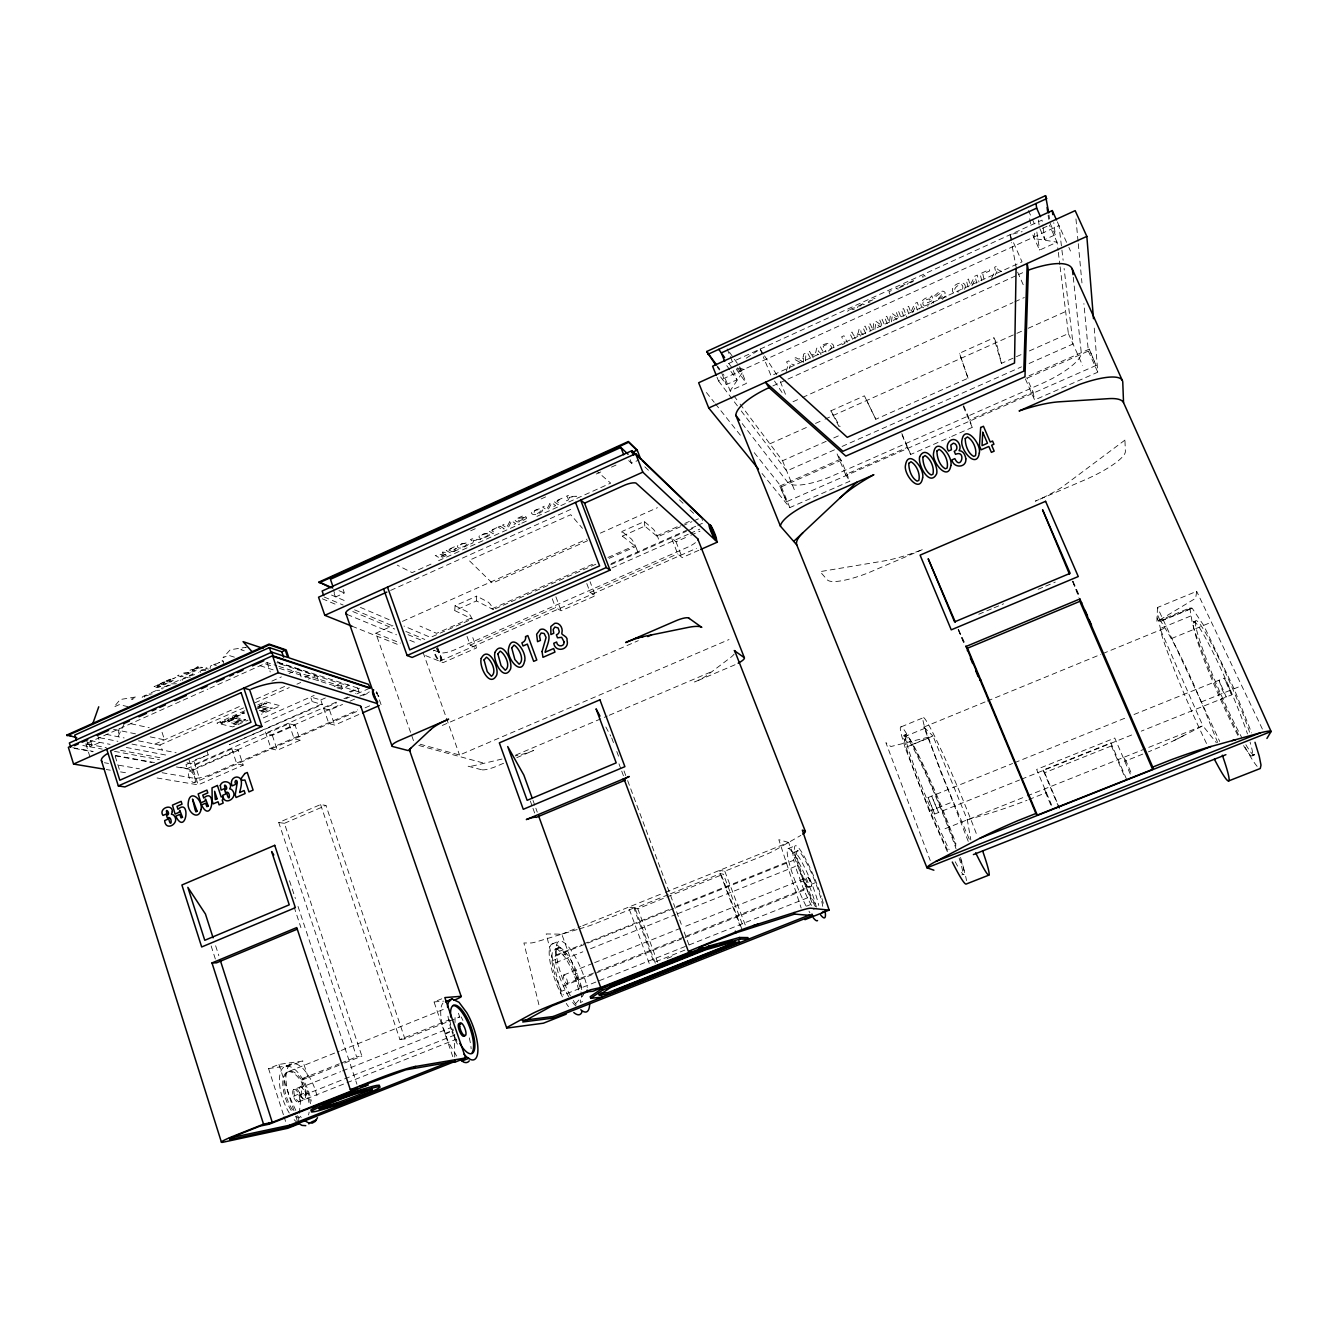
<?xml version="1.0" encoding="UTF-8"?>
<svg xmlns="http://www.w3.org/2000/svg" width="1338" height="1338" viewBox="0 0 1338 1338"><rect width="100%" height="100%" fill="white"/><g stroke="black" fill="none" stroke-linecap="round" stroke-linejoin="round"><path stroke-width="0.75" stroke-dasharray="5 3.75" d="M454.753 1057.003L454.435 1033.956M455.037 1022.583L455.071 1017.465L459.72 1016.964L457.981 1011.913M803.352 362.063L803.436 357.982L799.455 359.788L803.302 362.096M580.374 999.988L580.291 1002.496L583.719 1001.142M1157.47 607.519L1156.902 621.668L1195.637 598.287L1196.69 591.312L1157.47 607.519L1219.721 741.503M476.462 600.929L476.679 596.129L488.32 602.184A11.039 2.659 65.8 0 1 493.371 609.593L476.462 600.929L454.753 610.58L455.071 605.746L476.679 596.129M568.767 996.743A48.034 13.179 68.8 0 1 566.86 993.599C560.655 980.085 553.23 965.049 555.972 949.829L558.682 947.271L561.508 948.291L568.499 956.018A48.804 13.564 69 0 1 575.691 969.381L582.13 988.581M805.443 360.842L805.994 353.031L803.536 354.152L803.452 356.711L798.234 359.086L795.826 357.647L793.467 358.735L801.311 363.033M298.458 1122.314L299.143 1115.106L301.234 1117.498M299.327 1113.233L302.656 1078.461L339.283 1063.81M965.367 287.269C965.584 277.652 947.906 285.914 953.375 292.721M833.858 347.763C834.159 340.12 823.472 343.849 820.227 346.559L823.522 352.63M874.952 329.299L875.688 323.395L880.371 326.84M1089.266 349.151L1096.073 365.458L1089.266 349.151L1026.229 377.032M891.409 321.839L892.279 315.852L896.845 319.364M119.166 728.457L118.012 736.736L124.852 722.436M210.066 668.599L210.484 666.056L211.939 665.404M223.212 663.514L223.597 661.407L221.941 660.905L224.968 660.788M1252.201 755.268L1254.526 754.348L1252.05 756.02L1252.602 753.06A73.255 6.422 66.5 0 0 1250.077 742.105M786.577 501.75L779.837 486.029L786.577 501.75L1096.073 365.458M945.949 297.437L946.016 296.083L943.691 297.571M142.196 697.483L142.263 697.198A4.114 1.154 -16.5 0 1 143.501 696.195L147.782 694.305L150.157 694.907M1034.809 233.213L1033.388 238.432L1057.053 242.161L1058.074 250.323M789.286 368.652L790.24 365.441M820.963 354.637C820.077 350.222 817.719 353.918 818.271 348.432C814.524 345.739 818.572 355.741 811.313 354.537L809.557 351.409L807.249 352.463L810.677 358.467M933.288 303.074L933.523 301.552L930.462 304.345M786.192 371.462L788.299 364.806L786.51 361.896L788.801 360.842L790.591 363.769L794.371 364.906M225.804 721.5C227.912 721.266 222.56 720.463 225.47 721.165M962.624 289.092C964.966 277.685 946.936 291.717 958.777 291.901M912.65 312.64L915.794 305.599L917.416 310.132M995.138 275.16L996.944 271.48M971.906 285.73L975.569 278.421L976.773 283.171M991.491 278.254L995.388 270.661L994.619 267.199L997.011 266.111L997.763 269.574L1002.413 271.831M938.423 299.528C940.313 297.387 949.244 293.106 943.006 291.149A5.135 1.706 -25.3 0 0 940.129 291.801A5.352 1.773 -25.3 0 0 938.022 292.771L934.861 295.464L934.476 297.789C942.721 290.179 945.431 292.136 936.048 300.866M964.481 289.259L965.033 288.272M262.75 704.708L264.924 702.885L263.452 704.992L260.759 704.691L261.88 704.474M907.064 284.492L908.335 283.054M742.155 372.901L730.13 390.813L732.622 394.125M857.993 306.452L857.541 307.69M860.451 336.139L859.682 334.182L854.079 336.356L855.233 338.782M943.424 298.341L942.32 299.344M859.765 306.268L861.756 304.813M575.524 1003.751L583.585 994.719L561.793 934.175L546.205 933.941L561.726 996.108M934.744 814.022L928.07 797.582L934.744 814.022L1019.523 780.004M847.523 311.236L849.296 309.864M830.363 349.82C834.628 345.221 825.881 342.812 823.121 346.592L826.048 352.028M234.702 716.315L236.893 716.683L233.715 716.683L234.919 716.198M686.578 935.948L811.698 886.007L810.778 881.742L808.252 877.176L683.3 927.167M858.461 306.001L863.662 303.358A4.783 1.656 -24.7 0 1 864.532 303.174M808.252 877.176L811.698 886.007M870.653 300.983L872.894 299.745M746.269 358.166L760.168 349.084L763.446 354.169M200.6 670.923L199.847 671.793L200.75 672.261M910.208 282.736L913.202 281.549M162.099 689.154L161.597 688.083L163.805 687.916M909.071 282.535L913.77 280.528L916.313 280.813M300.214 1094.785L303.024 1098.95L305.382 1099.184L305.465 1092.661L301.836 1087.142L340.605 1071.671M1174.011 740.55L1202.829 725.765L1216.426 742.791M828.289 351.008L829.476 350.405M558.699 947.271L552.51 951.218C549.734 966.421 557.16 981.49 563.365 994.987M157.917 686.243C159.49 683.668 149.338 689.037 156.814 685.056A3.011 0.853 -16.6 0 1 158.553 684.721L159.005 684.705A3.914 1.121 -16.6 0 1 159.975 684.889L155.041 687.247L158.285 687.515L162.233 685.742L157.048 686.812L158.386 686.427M850.115 309.396L853.176 308.158A4.767 1.656 -24.5 0 1 854.781 307.907M891.325 290.63L888.95 291.717L890.272 295.096M905.073 284.342L895.975 288.506L898.25 289.175M898.852 288.021L905.324 285.044M870.168 301.92C864.783 304.178 872.042 298.274 874.182 298.558A4.783 1.656 -24.8 0 1 875.052 298.374M1042.453 228.363L1047.687 225.971M717.034 377.249L718.523 380.945L1059.01 225.57L1061.67 248.032M720.63 376.948L726.383 384.625L736.987 379.791L733.107 370.208M1038.388 220.001L1039.542 227.912L1044.777 239.569L1055.297 234.786L1053.775 222.677M739.646 366.696L746.42 383.404L730.13 390.813L723.406 374.105M1032.836 235.036L1039.576 250.106L1057.053 242.161L1049.427 225.185M842.154 344.635L844.914 343.381L841.635 336.808L843.96 335.754L847.222 342.344M772.862 385.929L786.108 379.925M787.998 379.072L1016.98 275.293M1018.87 274.441L1022.65 272.718M470.692 530.785L476.395 528.209M541.087 498.957L546.79 496.365M596.246 474.003L601.949 471.411M611.466 467.113L617.169 464.537M343.147 589.456L344.384 593.002L335.805 596.882L333.346 589.79M628.709 460.59L631.569 463.266L638.895 459.954M431.003 564.118L412.087 572.631L397.235 565.138M438.563 560.706L519.897 524.044M521.787 523.191L527.473 520.633M536.923 516.384L610.697 483.135L597.016 471.344M793.016 401.735L800.609 398.323M802.499 397.47L1012.95 302.639M1014.84 301.786L1024.323 297.521M155.743 690.709L148.351 694.037L152.097 693.937M156.496 690.375L159.69 690.241M164.139 686.929L170.746 684.354M178.339 680.54L170.896 683.885L176.449 683.768M206.888 667.679L205.567 668.281L208.427 669.117M215.585 664.25L219.583 662.444L213.562 664.668L216.405 665.521M194.595 674.636L189.394 676.041L193.057 673.9L187.37 676.476L190.28 677.279M390.612 590.409L573.149 508.306M87.739 742.925L181.232 701.045M183.139 700.192L207.942 689.087M209.849 688.234L267.082 662.594L276.866 665.722M838.993 426.538L830.881 410.833L864.415 395.814L875.788 419.262L968.043 378.219L959.463 353.249L993.9 337.828L996.325 342.528L1001.443 363.351L1021.898 354.252M82.805 745.483L88.559 746.554L91.854 745.065L90.181 739.763M88.86 743.276L89.964 746.805L99.832 742.389L97.373 734.579M769.868 443.815L807.901 426.805M815.511 423.41L823.121 419.998M825.011 419.145L1015.057 334.149M1016.93 333.313L1026.313 329.131M1028.186 328.295L1065.65 311.537M413.475 740.633L375.811 633.242L392.937 625.599M402.437 621.367L587.031 539.08M600.344 533.143L657.426 507.687M271.882 681.126L281.415 676.877M289.025 673.482L298.558 669.251L315.969 675.723L308.342 679.119M587.75 540.652L492.334 583.167L469.036 560.388L570.757 514.695L582.465 528.343M637.774 551.875L635.734 546.573L622.321 536.103L621.902 531.504L644.314 521.536L653.195 529.028A9.316 1.388 66.3 0 1 657.694 536.839L659.751 542.158M740.065 404.059L782.546 460.74L826.182 441.323M833.758 437.944L841.351 434.582M1029.34 350.941L1068.376 333.58L1060.097 266.647M622.321 536.103L644.832 526.102L657.694 536.839L680.524 526.737M154.84 744.129L242.68 705.076M256.026 699.155L286.549 685.591M305.131 677.329L311.771 674.385M159.724 745.099L243.566 707.886M254.989 702.801L289.292 687.565M296.919 684.186L300.716 682.497M244.821 710.762L216.907 723.139L232.762 726.902L248.015 720.145M257.849 704.975L265.292 701.664L280.411 705.812L261.345 714.241M834.444 449.836L786.711 470.993L740.834 410.415M842.07 446.44L1021.496 366.846M1029.123 363.468L1073.026 344L1064.095 268.436M228.346 719.995C224.399 721.115 232.444 719.058 227.46 720.312M265.493 704.056L266.898 703.42L264.456 703.336M258.635 707.986L263.235 706.882L259.94 708.337M255.658 709.541L263.118 706.23L271.48 708.471M235.354 722.169L240.372 719.944M260.793 710.896L265.844 708.655M236.14 722.369L241.158 720.145M261.562 711.097L266.613 708.872M470.675 618.256L436.606 633.342L419.948 626.05M491.916 608.84L594.641 563.365M607.954 557.461L634.597 545.67M656.59 535.919L682.915 524.262M684.788 523.442L692.315 520.097M234.702 723.641L233.581 724.126L235.254 724.527L247.145 719.275L244.101 719.476M269.891 708.053L272.634 707.969L261.412 712.937M455.071 605.746L467.062 611.617A11.022 2.793 65.8 0 1 472.18 618.976L430.518 637.406L404.009 626.067M495.261 608.757L595.878 564.218M609.158 558.331L635.734 546.573A9.299 1.505 66.2 0 0 631.151 538.796L621.902 531.504M682.413 525.901L691.93 521.686M693.837 520.85L699.54 518.324M779.837 486.029L842.856 458.148M754.247 452.662L781.392 486.798L841.234 460.339L849.847 481.212L789.805 507.604L761.038 472.264M1027.3 378.069L1088.346 351.074L1083.897 303.575M611.182 563.633L695.927 526.169M697.817 525.332L703.537 522.807L701.43 517.488M263.285 717.887L314.179 695.392M610.713 564.753L686.394 531.303M688.267 530.484L695.71 527.189M611.934 567.948L688.267 534.247M690.174 533.394L699.724 529.179M264.824 722.503L312.189 701.597L322.358 704.541L320.802 699.975L310.617 696.981L312.189 701.597M279.475 668.398L342.26 688.317L349.151 685.273L340.672 683.685L276.815 662.879M698.837 550.269L682.179 557.595L677.697 553.865L671.492 537.893L676.008 541.773L688.936 536.07M690.793 535.25L700.025 531.169M320.802 699.975L326.539 697.449M321.187 704.206L229.266 744.714L322.358 704.541M349.268 691.83L357.781 688.067L359.153 692.014L355.339 693.686M206.721 750.3L208.21 754.849L185.965 764.65L187.22 768.53L177.001 766.674M350.623 692.097L359.487 688.2M841.234 460.339L836.886 453.398L845.599 474.555L907.264 447.377L910.66 454.485L949.846 437.242M951.719 436.422L972.241 427.407L969.732 419.864L1033.02 392.001L1026.764 377.751M336.239 702.099L194.947 764.282L186.066 762.627M343.883 698.737L347.696 697.048M186.618 768.798L231.842 748.895L238.298 750.267L243.215 765.135L198.175 784.854L155.275 777.696M358.835 714.525L334.684 725.096L328.847 723.524L323.696 708.471L336.591 702.801M345.789 698.754L349.469 697.131M356.828 693.887L369.706 688.217M467.029 636.386L470.207 645.15L555.538 607.603L561.107 610.78L595.377 595.728L590.091 581.729M586.78 583.569L590.125 592.399L677.697 553.865M189.243 771.089L340.906 704.407M359.855 696.078L369.338 691.897M439.918 661.123L696.479 548.329M176.415 766.942L193.358 770.019L238.298 750.267M295.129 725.28L289.041 723.724L266.078 733.826L272.316 735.315L295.129 725.28L300.164 740.198L277.301 750.217L271.096 748.828L264.773 729.929M323.696 708.471L329.566 710.144L342.545 704.44M349.954 701.179L355.523 698.737M362.933 695.476L370.342 692.214M1025.376 378.905L1034.625 399.978L1097.796 372.198L1093.982 324.866M425.668 655.637L443.129 662.611L476.529 647.943L471.578 634.262M194.395 782.63A6.322 2.626 65.2 0 0 192.639 773.147A6.322 2.626 65.2 0 0 188.39 774.802A6.322 2.626 65.2 0 0 194.395 782.63L357.48 711.18M365.073 707.852L370.76 705.36M442.276 725.447L638.276 640.668M278.756 822.519L284.392 823.305L361.879 1056.1L356.627 1056.869L278.756 822.519L320.585 804.556L325.97 805.459L404.929 1038.89L459.72 1016.964M284.392 823.305L325.97 805.459M420.065 744.212L459.536 755.033L729.009 639.564M515.699 755.1L607.335 716.064M609.242 715.261L712.318 671.358M503.59 763.262L496.064 766.473A12.343 2.492 -19.7 0 1 482.667 769.902L481.412 769.701M516.769 757.659L533.695 750.451A16.156 3.295 -20 0 1 522.138 754.298L515.297 755.92M978.747 614.259L992.127 608.623M994.05 607.82L1003.617 603.806M1038.071 589.339L1043.807 586.93M1045.714 586.128L1055.281 582.097M901.327 726.768L923.621 717.586M1206.525 743.493A87.522 6.272 66.6 0 1 1161.836 635.433L1158.758 620.748L1189.85 607.954L1192.175 608.221L1203.682 625.364L1234.088 688.769L1251.632 732.906M1191.673 608.171L1160.297 621.083L1157.203 614.092M1189.867 609.258L1158.859 622.019L1157.052 617.922M1190.619 616.032L1159.979 628.626L1202.829 725.765L1144.927 748.895M968.244 841.385L923.872 727.086L985.437 701.798M987.36 701.012L1100.89 654.366M1102.813 653.58L1166.318 627.489M947.588 850.215A75.798 5.419 67.4 0 1 904.354 740.031L903.953 735.482L905.408 734.88A75.814 5.352 67.4 0 1 924.826 768.213A75.814 5.352 67.4 0 1 956.001 844.094M925.026 728.24L902.197 737.606L907.749 742.322M904.287 739.396L905.759 738.793M201.152 670.656L205.734 670.455M1237.884 735.398A73.255 6.422 66.5 0 1 1193.329 626.117L1193.312 622.003L1195.587 621.066A73.272 6.506 66.5 0 1 1218.282 657.242A73.272 6.506 66.5 0 1 1249.859 732.99M1193.312 623.056L1195.587 622.12M910.944 745.032L932.971 736L967.324 819.826L970.836 839.996M947.371 851.721L929.375 811.229L905.14 747.608L928.171 738.175M1171.486 638.544L1210.974 622.387M561.793 934.175L580.859 926.465M582.766 925.695L663.38 893.082M665.321 892.295L788.567 842.438L812.45 903.836L806.63 906.144M655.319 963.209L634.814 907.616L596.531 923.086A16.474 1.806 -20.4 0 1 584.84 927.234L579.07 928.973M741.804 928.907L719.56 870.352L724.795 871.239L761.807 856.287A23.03 2.592 -20.9 0 0 775.321 850.015L799.756 836.049A34.52 3.964 -21 0 0 800.877 835.38M684.855 950.114L653.981 962.39L634.112 908.502L668.565 894.587M670.472 893.801L720.245 873.697L723.34 874.199L743.058 926.063M634.112 908.502L637.808 908.753L723.34 874.199M552.126 943.959L559 941.183M788.015 848.677L795.24 845.767M928.07 797.582L1012.615 763.48M1014.539 762.71L1126.312 717.62M1134.022 714.509L1224.186 678.149L1228.301 685.307L1231.646 694.857L1141.247 731.15M794.371 852.222L797.983 850.767M556.675 949.16L560.104 947.772M283.422 1114.721L268.553 1068.577L278.973 1064.396L302.856 1061.034L308.242 1077.558L302.656 1078.461M452.796 1056.686L434.03 1001.928L444.835 997.579M559.769 951.151L563.181 949.779M556.441 954.864L581.612 944.728M583.535 943.942L668.732 909.656M676.476 906.545L788.751 861.338M555.086 956.269L585.877 943.875M587.8 943.089L674.402 908.234M676.326 907.465L793.735 860.217A33.316 4.867 68 0 1 801.813 862.023A33.316 4.867 68 0 1 818.739 905.441M289.259 1113.015A31.41 13.413 70.3 0 1 279.491 1082.927A31.41 13.413 70.3 0 1 286.449 1066.035L292.855 1063.442C300.465 1063.626 305.181 1070.818 309.045 1076.471A31.443 13.313 70.3 0 1 317.624 1098.531M286.566 1066.052L292.989 1063.459L292.671 1062.456M563.265 955.014L566.676 953.643M551.975 960.851L555.454 959.463M929.375 811.229L952.873 801.78M1201.206 701.982L1241.53 685.775M555.822 962.674L582.85 951.803M590.576 948.709L675.556 914.573M677.496 913.787L795.307 866.455L793.735 860.217M291.216 1110.423A25.355 10.821 70.3 0 1 287.77 1071.872L339.267 1051.216M341.19 1050.447L445.052 1008.735M1059.077 808.001L1043.105 770.069L1110.908 742.858L1127.282 780.94M1021.446 779.218L1133.52 734.244M1043.105 770.069L1044.66 772.712L1111.41 745.935L1110.908 742.858M341.207 1063.041L356.627 1056.869M320.585 804.556L399.945 1039.526L449.367 1019.757M563.883 974.95L592.767 963.377M594.691 962.607L681.36 927.936M301.886 1080.101L342.729 1063.76M344.635 1063.008L361.879 1056.1M800.626 882.026L804.305 880.555M573.851 974.616L577.247 973.261M945.013 828.74L1025.243 796.695M1027.166 795.926L1142.986 749.665M293.658 1089.55L294.393 1089.349A6.707 2.86 70.3 0 1 298.642 1094.116L299.21 1095.755A6.707 2.86 70.3 0 1 298.742 1101.91L298.023 1102.127A6.707 2.86 70.3 0 1 293.741 1097.361L293.173 1095.705A6.707 2.86 70.3 0 1 293.658 1089.55L300.598 1086.841M342.545 1070.885L451.123 1027.534M578.735 989.936L575.407 978.479L578.785 977.075M815.494 882.645L811.915 884.067M566.994 983.647A4.633 1.288 68.9 0 0 565.807 977.041A4.633 1.288 68.9 0 0 563.482 977.208A4.633 1.288 68.9 0 0 566.994 983.647L595.928 972.107M597.852 971.338L684.638 936.717M1028.889 799.539L1046.366 792.581L1044.142 789.152L1051.15 805.844M1142.786 754.097L1124.79 761.289L1124.355 757.124L1131.563 773.882M563.231 986.173L803.954 890.155L807.483 897.848A33.316 4.867 68 0 0 814.022 909.606M444.852 1033.454L451.692 1030.946L449.367 1023.252A32.329 10.855 69.4 0 1 447.879 1015.642M445.136 1034.307L451.692 1030.946M293.357 1096.24L299.829 1093.664M299.026 1095.22L305.449 1092.661M561.559 991.274L565.054 989.886M454.937 1034.96L300.95 1096.29L302.723 1098.699L305.181 1099.351C307.523 1095.337 305.031 1088.614 300.816 1086.774L300.113 1086.974A6.723 2.843 70.3 0 0 299.645 1093.129L300.481 1095.253A6.707 2.86 70.3 0 1 300.03 1101.391L299.311 1101.609A6.707 2.86 70.3 0 1 295.046 1096.842L294.46 1095.186A6.707 2.86 70.3 0 1 294.945 1089.032L295.665 1088.831A6.707 2.86 70.3 0 1 299.913 1093.598M566.86 993.599L687.18 945.715M689.12 944.946L807.483 897.848M298.257 1102.06L345.053 1083.496M346.96 1082.726L456.425 1039.191M667.144 958.443L672.88 956.152M961.855 874.885L963.327 874.316M927.334 306.168L928.355 305.8M243.984 712.167L241.76 713.539L244.185 713.455M851.921 309.329L854.196 309.513M577.163 929.559L537.073 941.618A12.979 1.438 -20.2 0 1 530.918 942.972L523.911 942.972L539.482 1007.146M967.324 819.826L987.661 813.872A71.265 6.456 -21.7 0 0 1026.948 800.325M1011.11 240.606L1010.006 234.752L1022.115 231.625M257.749 706.447L258.936 706.865L257.448 707.417M502.018 759.047L474.304 765.587A12.711 2.626 -19.6 0 1 467.999 766.189L481.998 769.852M862.943 304.362L864.365 304.378M268.553 1068.577L288.272 1065.75A15.454 1.422 -19.5 0 0 302.856 1061.034M244.285 712.251L242.646 712.92L244.185 713.305M399.945 1039.526L404.929 1038.89M434.03 1001.928L443.564 1001.142M185.698 678.115L182.035 679.353L182.286 680.356M1231.646 694.857L1224.186 678.149M206.019 669.335L203.945 669.418A4.114 1.187 -17 0 0 201.402 670.104L199.747 670.856A4.114 1.187 -17 0 0 198.442 671.91L198.425 672.445M634.814 907.616L628.526 907.181L649.95 965.417M170.545 685.006L166.146 686.494L167.534 686.862M286.449 1066.035C294.076 1066.169 298.809 1073.36 302.706 1079.013A31.41 13.413 70.3 0 1 311.252 1101.074M148.334 695.308L144.387 696.228L144.303 697.449M106.254 769.517L110.335 770.186M120.537 771.892L126.675 772.912M104.414 762.727L108.529 763.446M118.831 765.236L139.42 768.798M162.082 772.712L195.047 778.415A14.952 3.579 -17.5 0 0 209.531 774.986L354.319 711.532A11.841 2.977 -18.5 0 0 357.597 709.876M72.77 747.708L93.208 751.421M115.687 755.518L154.522 762.576M74.476 748.427L92.824 751.755M115.252 755.836L151.947 762.509M89.964 746.805L102.223 749.079M114.483 751.354L159.406 759.716M87.89 744.162L106.287 747.624M120.604 750.317L161.53 758.01M86.268 744.028L91.854 745.065M90.231 740.55L110.034 744.346M126.341 747.474L169.157 755.686M99.798 737.773L117.911 741.319M132.01 744.095L176.148 752.759M243.215 765.135L236.776 763.864L231.842 748.895M106.07 734.328L124.15 737.957M138.466 740.834L160.694 745.299L162.216 750.016M208.21 754.849L193.675 760.385L199.797 779.251M113.462 729.277L135.924 733.926M150.207 736.87L164.49 739.83L161.43 730.347M1158.758 620.748L1160.715 621.183C1184.966 658.748 1200.822 701.196 1217.63 742.473M130.94 723.758L149.237 727.721M127.996 706.681L119.216 704.641L113.931 707.016L120.186 699.54L136.593 696.814L131.291 699.189L136.509 700.443M300.164 740.198L294.109 738.743L287.72 719.811M236.374 724.042L227.677 721.951L237.144 717.753L245.757 719.877M238.733 722.988L233.749 721.784L238.783 719.56L243.733 720.781M264.054 711.749L259.204 710.478L264.272 708.237L269.105 709.525M418.827 745.467L484.239 763.245M188.19 677.781L185.882 677.145L181.567 679.052A4.114 1.171 -16.8 0 0 180.279 680.089L180.279 680.607M788.567 842.438L778.816 839.679L801.144 907.967M260.04 665.722L273.956 670.087M234.401 657.159L228.447 655.286L223.028 657.727L230.253 649.75L246.259 647.258L240.823 649.716L244.737 650.987M265.844 664.083L271.681 665.923M341.725 689.237L333.781 686.729L340.672 683.685L342.26 688.317M278.822 666.357L359.153 692.014M923.638 307.807C916.313 304.947 924.876 295.849 930.261 297.621L931.8 295.782L933.238 300.197L927.552 302.789L927.184 301.686C937.269 296.133 917.383 300.08 924.341 305.95M357.781 688.067L278.588 662.427L276.581 656.49M277.852 662.544L298.558 669.251L301.15 676.894M739.646 368L745.182 369.907M555.27 948.642L558.097 949.662L565.088 957.389A48.787 13.664 69 0 1 572.313 970.736L575.407 978.479M351.961 626.184L400.447 645.568M375.811 633.242L400.363 643.126M347.178 614.476L396.516 634.797M409.796 640.266L417.389 643.394M434.465 650.435L440.871 652.927A12.176 3.228 -19.3 0 0 454.251 649.967L687.381 547.342A15.086 4.148 -21.5 0 0 695.426 542.643M322.358 598.788L337.594 605.161M352.814 611.55L394.71 629.077M408.04 634.664L421.37 640.233M324.214 597.049L343.197 605.044M354.587 609.844L394.442 626.652M405.832 631.452L424.815 639.464M331.523 595.042L347.178 601.749M360.44 607.419L390.746 620.38M338.982 590.643L344.384 593.002M470.207 645.15L476.529 647.943M454.753 610.58L472.18 618.976M737.439 367.866L744.095 371.412M590.125 592.399L595.377 595.728M736.803 368.368L742.707 373.352M576.076 1006.025L574.387 1004.604A48.034 13.179 68.8 0 1 572.53 1002.246M277.351 661.557L280.227 664.2M644.832 466.828L650.853 472.582M679.453 499.843L683.969 504.158M689.99 509.895L694.506 514.193M923.872 727.086L932.971 736L890.891 746.537L885.907 742.69L930.245 860.535M456.71 1056.067L448.213 1041.967L442.61 1025.962A32.296 10.972 69.5 0 1 442.962 1003.082M706.414 392.502L714.174 402.253M715.462 403.892L741.319 436.405M742.189 423.577L787.781 482.483A43.853 12.377 -23 0 0 829.527 477.181L1041.85 383.538A45.525 12.544 -25 0 0 1081.271 352.663L1073.21 276.682M718.523 380.945L739.596 408.776M733.86 395.78L738.827 402.404M717.118 366.88L719.443 370.007M717.436 366.043L719.827 369.271M729.712 369.723L726.066 364.689L1042.034 220.084L1042.854 225.938M730.916 371.412L736.987 379.791M729.026 363.685L732.338 368.301M736.352 369.255L746.42 383.404M729.427 352.128L737.372 363.451M573.283 1000.473L576.594 1005.323M774.501 381.029L783.566 394.827M764.533 355.858L778.783 377.885M845.599 474.555L849.847 481.212M830.881 410.833L840.08 426.605M813.203 357.865L811.882 355.523L816.632 353.466L818.672 354.687M808.988 911.195L809.925 912.867M605.846 727.019L610.73 736.101M295.798 1110.423L289.058 1095.588A31.443 13.313 70.3 0 1 292.855 1063.442M875.788 419.262L864.415 395.814M1262.37 729.043L1196.69 591.312M852.724 339.367L849.714 333.129L852.038 332.075L853.577 335.32C860.669 336.591 857.257 326.305 860.769 329.098C861.187 333.313 860.1 332.025 863.244 334.5M969.264 839.194L941.333 773.581L924.324 725.999A85.398 5.051 67.4 0 1 937.269 741.704A85.398 5.051 67.4 0 1 976.773 834.828M958.409 629.546L967.223 648.328M865.686 333.48L862.809 327.174L865.134 326.121L867.994 332.426M1057.321 221.824L1068.042 245.59M1068.861 247.413L1070.5 251.042M1050.046 223.112L1055.297 234.786M1028.42 210.534L1031.548 217.525M1032.334 219.265L1035.461 226.256M1088.346 351.074L1097.796 372.198M1068.376 333.58L1082.643 365.558M870.77 331.155L867.944 324.833L870.168 323.829L872.878 329.951L873.898 322.124L875.821 321.254L882.177 325.736L879.551 319.548L881.775 318.544L884.468 324.933M1010.006 234.752L1022.031 261.847L771.089 375.861L763.279 356.744M1023.202 284.726L1016.663 269.942L1011.478 242.563M1073.059 581.361L1079.649 596.531M1072.725 581.829L1079.348 597.116M1001.443 363.351L993.9 337.828M1130.275 774.033L1114.771 738.041L1036.632 769.434L1051.701 805.275M1111.41 745.935L1125.124 777.813M963.644 405.665L969.732 419.864M963.226 406.401L972.241 427.407M968.043 378.219L959.463 353.249M1044.66 772.712L1059.596 808.219M901.845 433.545L910.66 454.485M902.063 435.001L907.264 447.377M958.543 629.713L964.113 643.009M958.142 629.562L964.43 644.632M887.211 323.696L884.552 317.273L886.776 316.27L889.335 322.475L890.523 314.564L892.446 313.694L898.651 318.243L896.192 311.971L898.434 310.968L900.959 317.457M803.954 890.155L795.307 866.455M780.271 381.531L786.242 396.132M760.168 349.084L762.509 354.821M782.546 460.74L795.341 492.25M727.17 348.9L729.478 354.637M730.264 356.544L732.572 362.28M781.392 486.798L789.805 507.604M721.751 373.135L726.383 384.625M451.909 1031.615L454.987 1039.275A32.329 10.855 69.4 0 0 458.717 1046.517M676.008 541.773L682.179 557.595M630.181 459.67L631.569 463.266M903.735 316.186L901.243 309.68L903.585 308.61L906.679 316.755M724.795 871.239L746.805 929.074M1072.675 581.127L1078.896 597.534M720.245 873.697L740.081 925.929M908.803 313.878L906.361 307.355L908.602 306.335L910.827 312.373L914.774 303.525L917.249 302.388L919.591 308.978M611.7 737.924L613.874 743.744M616.785 751.504L618.959 757.341M624.026 770.922L626.92 778.683M627.656 780.623L681.293 924.29M684.186 932.051L689.99 947.588M618.976 763.814L621.016 769.283M621.702 771.106L623.742 776.575M555.906 596.815L561.107 610.78M552.26 598.788L555.538 607.603M637.808 908.753L657.56 962.239M533.026 800.442L535.15 806.279M535.852 808.236L537.257 812.133M530.333 801.061L532.307 806.496M532.959 808.319L535.585 815.578M437.543 647.007L443.129 662.611M423.025 652.258L459.536 755.033M376.563 691.646L381.129 704.775M334.149 593.403L335.286 596.648M905.14 747.608L901.528 735.348A85.197 6.088 67.4 0 1 916.346 752.173A85.197 6.088 67.4 0 1 956.352 847.272M329.566 710.144L334.684 725.096M316.788 675.991L318.411 680.758M267.082 662.594L270.226 671.944M272.316 735.315L277.301 750.217M923.003 277.484L922.618 276.314L924.692 275.377L925.076 276.531M289.51 880.722L295.397 898.517M298.023 906.428L356.945 1084.282M294.076 906.896L300.933 927.635M193.358 770.019L198.175 784.854M188.892 759.482L195.047 778.415M278.973 1064.396L295.213 1114.604M295.832 1116.511L297.672 1122.214M284.041 1116.661L285.914 1122.465M215.635 945.765L218.813 955.683M211.153 945.933L215.351 959.062M115.185 756.238L120.035 771.574M86.351 739.462L88.559 746.554M85.833 743.777L91.051 760.419M968.06 286.968L966.237 280.11L968.495 279.073L970.167 285.412L974.733 276.23L977.258 275.093L978.981 282M981.791 280.729L980.085 273.805L989.418 269.557L989.719 270.895L982.794 274.039L984.116 279.558M1033.02 392.001L1034.625 399.978M822.736 906.378L822.335 904.003A33.316 4.8 68 0 0 804.489 859.029A33.316 4.8 68 0 0 798.15 861.99A33.316 4.8 68 0 0 816.715 906.629M1029.725 218.763L1031.013 226.975M1036.85 232.009L1039.576 250.106M1043.122 227.878L1044.777 239.569M1048.122 215.334L1048.641 219.281M1048.975 214.916L1049.51 219.014M1058.325 252.364L1059.83 264.606M1061.92 250.072L1063.125 260.274M644.314 521.536L644.832 526.102M1075.953 218.914L1078.077 241.626M1078.277 243.683L1081.957 282.92M905.408 734.88L905.809 739.429A75.814 5.352 67.4 0 0 949.077 849.613M1189.85 607.954L1192.275 622.956A87.806 7.794 66.5 0 0 1238.754 735.147M1195.587 621.066L1195.587 625.197A73.272 6.506 66.5 0 0 1241.748 737.489M960.517 857.39A75.814 5.352 67.4 0 1 961.52 872.393M957.59 866.138A75.814 5.352 67.4 0 1 953.777 859.046M1183.394 735.733A49.64 4.399 -22 0 1 1175.935 739.613L1172.991 741.051A49.64 4.399 -22 0 1 1148.389 751.856M1252.05 756.02A73.255 6.422 66.5 0 1 1243.454 745.4M1193.312 622.003A73.255 6.422 66.5 0 1 1215.891 658.212A73.255 6.422 66.5 0 1 1247.484 733.926M1254.375 755.1A73.272 6.506 66.5 0 1 1245.728 744.497M903.953 735.482A75.798 5.419 67.4 0 1 924.441 770.972A75.798 5.419 67.4 0 1 956.018 848.727M959.095 857.959A75.798 5.419 67.4 0 1 962.908 873.697M960.634 859.548A85.197 6.088 67.4 0 1 966.488 880.638M1257.135 766.356A87.806 7.794 66.5 0 1 1244.992 747.056M376.095 692.599A6.456 2.024 65.7 0 1 376.898 693.954M376.714 692.331A6.456 2.024 65.7 0 1 377.533 693.669M378.269 695.175A6.456 2.024 65.7 0 1 378.871 696.713M461.142 1016.964A32.296 10.972 69.5 0 1 462.948 1020.509M469.27 1037.836A32.296 10.972 69.5 0 1 471.143 1048.724M453.281 1030.611A6.824 2.325 69.5 0 1 452.98 1029.022M297.805 1123.067A31.41 13.413 70.3 0 1 293.44 1118.852M298.123 1118.133A25.355 10.821 70.3 0 1 295.798 1116.176M287.77 1071.872A25.355 10.821 70.3 0 1 309.229 1105.088M309.128 1112.095A25.355 10.821 70.3 0 1 308.493 1114.939M299.428 1117.615A25.355 10.804 70.3 0 1 297.103 1115.658M292.52 1109.904A25.355 10.804 70.3 0 1 289.058 1071.353A25.355 10.804 70.3 0 1 310.5 1104.569M456.927 1041.248A25.807 8.697 69.4 0 1 449.652 1019.456M734.144 654.065A33.818 7.242 -21.2 0 1 730.18 657.828L707.568 674.954A22.579 4.733 -21.1 0 1 694.656 681.962L733.492 665.421A15.303 3.194 -21.3 0 0 735.114 664.702M806.045 905.943A38.869 5.77 68 0 1 789.855 865.452A38.869 5.77 68 0 1 789.821 849.178L792.481 852.038A38.869 5.77 68 0 1 816.397 907.164M570.389 995.773A37.932 10.403 68.9 0 1 556.792 957.406A37.932 10.403 68.9 0 1 561.893 941.216L565.506 943.608A37.932 10.403 68.9 0 1 587.332 987.477M815.411 906.712A38.902 5.62 68 0 1 796.277 859.13A38.902 5.62 68 0 1 800.893 850.935A38.902 5.62 68 0 1 821.231 896.376M821.9 898.467A38.902 5.62 68 0 1 823.572 904.321M568.499 1006.661A37.899 10.537 68.9 0 1 566.258 1003.4M562.478 996.927A37.899 10.537 68.9 0 1 552.377 943.859A37.899 10.537 68.9 0 1 580.541 990.187M580.943 991.893A37.899 10.537 68.9 0 1 582.415 999.954M436.941 648.278A7.911 2.174 65.8 0 1 441.189 658.079A7.911 2.174 65.8 0 1 438.697 659.684A7.911 2.174 65.8 0 1 433.997 650.151M436.305 648.562A7.911 2.191 65.8 0 1 440.57 658.346A7.911 2.191 65.8 0 1 438.044 659.952A7.911 2.191 65.8 0 1 433.361 650.435M466.628 544.365C461.593 550.871 455.522 543.128 465.39 543.579L467.296 542.71L459.62 544.399A5.603 1.756 -19.5 0 0 457.496 546.004C456.843 552.076 473.267 542.894 466.628 544.365M541.154 510.564C532.909 519.479 530.801 506.851 541.154 510.564M488.136 534.665C483.051 541.204 477.114 533.377 486.932 533.845L488.855 532.976L481.195 534.648A5.62 1.773 -19.8 0 0 479.054 536.27C478.251 542.442 494.792 533.176 488.136 534.665M808.252 886.927C803.201 883.18 803.486 870.754 808.252 886.927M231.257 718.606C233.481 719.627 226.691 719.175 231.257 718.606M159.891 683.952L164.524 682.597L161.112 684.521L164.34 684.788L168.304 682.999L163.119 684.069L166.063 682.146A3.897 1.121 -16.6 0 0 165.092 681.962L164.641 681.979A3.011 0.853 -16.6 0 0 162.902 682.313L159.891 683.952M165.979 681.209L170.628 679.855L167.2 681.778L170.428 682.046L174.375 680.256L169.207 681.343L172.15 679.403A3.897 1.121 -16.7 0 0 171.197 679.219L170.729 679.236A3.011 0.87 -16.7 0 0 169.006 679.57L165.979 681.209M442.544 552.159L443.363 553.363L441.875 554.317L435.201 555.487L439.684 557.929C451.324 555.069 446.842 551.875 442.544 552.159M515.18 520.331C516.786 524.028 523.325 520.515 525.918 518.776A4.532 1.438 -20.2 0 0 526.654 517.655L519.361 520.934L517.137 520.131L518.609 518.408L523.71 517.321L521.218 519.044L526.035 516.869L523.944 515.431L517.689 518.191A5.636 1.79 -20.2 0 0 515.481 519.83L515.18 520.331M531.587 512.922C532.825 518.408 549.199 509.142 539.916 508.808A5.636 1.79 -20.4 0 0 536.555 509.661L534.13 510.765A5.636 1.79 -20.4 0 0 531.905 512.421L531.587 512.922M190.331 672.646C185.865 675.573 182.553 675.623 188.675 672.897C176.85 675.74 183.256 671.76 190.331 672.646M196.301 669.97C194.896 672.429 187.838 672.044 193.475 671.241C197.388 669.151 189.444 671.944 193.274 669.686C183.908 672.981 193.943 667.344 196.301 669.97M234.719 717.486L231.691 718.272L234.719 717.486M220.101 722.754L221.907 722.905L220.201 722.671M222.075 721.868L224.834 722.002L222.075 721.868M234.066 717.854L232.36 717.904L234.066 717.854M240.422 714.843L237.177 716.399L239.402 715.228A3.897 1.02 -17.5 0 0 238.716 714.994L235.271 715.964L240.422 714.843M261.947 705.41L259.003 706.28L261.947 705.41M221.807 723.156L222.861 722.871L221.907 723.072M261.295 705.778L259.605 705.828L261.295 705.778M473.786 540.552L472.732 543.027L470.474 544.064L472.063 540.619L470.374 539.599L472.347 538.712L474.037 539.732L480.81 539.398L473.786 540.552M445.587 554.3L440.988 556.708L439.6 555.939L445.587 554.3M509.577 521.904L507.42 526.202L504.376 524.262L502.486 525.115L506.567 527.774L508.657 526.837L510.848 522.522L513.825 524.496L515.715 523.66L511.668 520.967L509.577 521.904M569.587 497.335L568.215 499.977L565.89 501.031L567.931 497.351L566.476 496.231L568.483 495.328L569.938 496.448L576.444 496.264L569.587 497.335M549.767 503.774L547.393 508.172L544.516 506.149L542.609 507.002L546.456 509.795L548.563 508.841L550.972 504.426L553.781 506.5L555.671 505.63L551.875 502.82L549.767 503.774M938.49 812.434L931.683 796.127L938.49 812.434M1124.94 440.102L1062.038 487.166A48.168 10.888 -23.8 0 1 1035.311 501.148L1084.349 480.108A46.044 10.303 -24.2 0 0 1125.375 451.458L1124.94 440.102M454.385 546.824L446.206 550.503L450.638 552.995L458.65 549.383L451.926 551.741L450.772 551.089L456.392 548.547L450.137 550.738L448.849 550.002L454.385 546.824M496.799 527.674L489.072 531.169L493.237 533.795L495.211 532.909L491.682 530.668L496.799 527.674M500.144 526.169L498.154 527.055L502.285 529.714L504.242 528.828L500.144 526.169M562.094 498.204L554.266 501.733L558.046 504.577L560.037 503.673L556.842 501.265L562.094 498.204M178.891 675.054L177.519 675.673L180.597 676.526L178.707 677.379L183.256 676.259L178.891 675.054M198.208 666.357L194.712 668.682L202.473 667.612L198.208 666.357M175.863 677.413L172.686 678.851L175.863 677.413M198.576 667.344L196.234 668.398L200.432 667.913L198.576 667.344M235.772 718.121L228.196 721.483L237.11 718.456L235.772 718.121M922.267 549.667L868.713 572.664A44.355 10.169 -22.6 0 1 827.202 579.772L820.094 571.644L883.348 561.057A69.158 15.972 -23 0 0 922.267 549.667M1219.035 680.289L1222.163 689.823L1226.26 697.031L1219.035 680.289"/><path stroke-width="1.5" d="M1016.077 268.503L1014.522 363.016L847.255 437.325L779.485 375.894M1028.337 270.159L1024.975 376.814L845.833 456.074L769.082 387.652L765.453 382.267L842.907 451.291L1023.787 371.144L1027.183 263.469L1028.337 270.159A59.156 18.481 -25.8 0 1 1072.558 270.51L1072.992 274.625M1152.62 769.367L1152.737 767.075L1079.866 598.972L966.086 646.455L1035.913 813.487L1037.301 815.143L1152.62 769.367L1080.669 603.354L1079.866 598.972M92.79 723.657L98.744 706.799M317.474 1117.715L315.316 1121.361L312.256 1123.117L308.509 1122.833L304.311 1120.491M308.861 1123.903L309.479 1122.866M1266.919 738.459L1271.1 731.501L1123.535 402.621L1122.766 382.15A59.926 15.236 -24.7 0 0 1079.181 384.558L1019.088 410.95A84.361 21.458 -24.1 0 1 1059.06 401.818L1108.516 398.657A74.961 18.381 -24.4 0 1 1123.535 402.621M793.702 541.388L856.671 482.282M822.067 912.633L823.054 911.713M590.76 998.282L602.752 990.036L709.408 947.705L740.098 939.075L748.477 939.142L747.892 937.587L739.496 937.486L708.789 946.083L602.167 988.414L590.192 996.693L590.76 998.282L602.067 997.145L601.498 995.589M229.316 1138.103L229.818 1139.658L235.321 1135.929L260.208 1126.061L269.273 1124.171L367.833 1085.085L367.314 1083.512M598.722 993.498L599.29 995.071L610.513 987.544L705.711 949.779L732.488 942.27L739.58 942.287L738.977 940.714M769.082 387.652A44.856 14.484 -23.2 0 0 735.85 415.365L780.422 526.169L796.762 544.901L926.983 867.81A69.86 5.201 -21.4 0 1 935.764 861.471L979.934 838.24A91.837 6.991 -21.5 0 1 1017.683 820.729L1035.913 813.487M715.964 365.307L706.698 351.526L1045.547 195.649L1048.708 212.876M707.835 354.369L1046.834 198.542M718.757 349.352L721.316 352.914L1036.666 208.126L1035.997 203.527M1056.485 219.95L1052.27 210.584L712.602 366.211L716.298 375.409M330.57 587.7L319.029 582.03L628.358 441.507L637.223 450.12L640.718 459.135L631.921 450.672L322.14 591.028L323.696 595.544M319.28 582.783L628.659 442.276L637.156 450.538M628.074 454.268L620.882 447.444L330.453 579.304L332.945 586.479M708.739 408.006L1086.841 236.391L1075.167 210.651L698.653 382.752L708.739 408.006L758.429 469.053M631.737 452.612L637.223 450.12M700.677 549.466L717.352 542.141L711.097 526.286L635.634 453.682L318.544 597.2L324.816 615.329L351.961 626.184M324.816 615.329L642.809 472.147L717.352 542.141M76.734 737.606L66.9 735.014L269.072 644.063L286.198 649.917L288.874 657.811L368.351 684.287L370.342 687.949L272.567 655.754L68.355 747.323L73.557 764.048L104.197 769.166M67.134 735.766L269.323 644.832L285.278 650.251L287.72 657.426L271.798 652.124L69.375 742.975L70.73 747.323M386.849 592.098L353.366 607.168A12.393 3.696 -18.4 0 0 347.178 614.476M383.571 588.887L407.12 655.52L412.137 657.46L610.028 570.122L606.298 567.513L580.675 500.128L584.555 503.172L623.257 485.778A11.189 3.496 -21.3 0 1 635.885 483.001L697.717 538.779L744.346 657.727A15.303 3.194 -21.3 0 1 738.141 663.213M285.278 650.251L281.85 651.79L269.39 647.592L74.727 735.097L76.4 740.483M74.527 745.634L78.306 743.928M82.086 742.239L87.773 739.697M97.239 735.448L108.595 730.364M123.732 723.574L129.418 721.031M138.884 716.783L146.461 713.388M152.131 710.846L155.927 709.14M159.707 707.451L165.377 704.892M174.843 700.66L186.199 695.559M201.352 688.769L207.022 686.227M216.488 681.995L224.065 678.6M229.751 676.041L233.531 674.352M237.311 672.646L242.998 670.104M252.464 665.872L263.82 660.771M73.557 764.048L278.287 672.696L377.165 703.537M407.12 655.52L606.298 567.513M106.756 749.247L118.329 785.924L256.143 725.079L261.913 726.501L249.621 689.739L243.8 688.083L256.143 725.079M261.913 726.501L124.886 786.928L118.329 785.924M362.548 712.903L379.273 705.578M647.793 636.554L651.606 634.898M263.536 1124.154L211.989 962.925L296.752 927.569L350.322 1089.717L358.266 1088.246L272.266 1122.348L263.536 1124.154L231.792 1136.782A29.771 1.99 -19.7 0 0 222.66 1142.318L287.787 1128.269L298.29 1124.104M967.223 648.328L1080.268 601.18M297.103 929.241L216.555 962.825L211.989 962.925M967.29 650.619L968.327 650.184L1037.301 815.143M1080.669 603.354L1081.84 602.869M979.65 680.222L980.704 679.788M445.487 1001.66L452.361 999.034M1152.737 767.075L1171.151 759.767A87.723 6.623 -21.8 0 1 1211.091 746.47L1260.095 732.906A77.888 5.67 -21.8 0 1 1271.1 731.501L926.983 867.81L933.891 870.202M701.965 946.066L702.584 947.722L592.868 991.291L587.75 991.742L551.808 1006.009L522.757 1021.981L553.748 1018.034L812.551 915.577L811.949 914.021M812.551 915.577L794.638 914.105L736.017 932.837L698.436 947.772L702.584 947.722M566.242 1014.154L543.379 1023.202L507.62 1027.985A17.126 1.271 -20.3 0 1 508.189 1026.748L531.086 1014.254A35.424 2.693 -20.4 0 1 550.487 1005.624L590.71 989.735L600.712 987.494L691.428 951.469L689.003 951.519M979.934 838.24L1211.091 746.47M611.867 985.169L705.093 948.157L716.583 944.963M350.322 1089.717L377.015 1079.114A29.804 2.107 -20 0 1 412.422 1067.088L415.8 1066.436M935.764 861.471L1260.095 732.906M600.578 993.314L607.97 992.629L735.181 942.22L735.783 943.775M614.978 990.254L734.395 942.939M599.29 995.071L608.539 994.184L739.58 942.287M522.188 1020.392L553.196 1016.512L810.025 914.791M804.974 919.674L829.142 910.108L802.348 830.145L804.824 830.965A34.52 3.964 -21 0 1 802.767 834.176M231.323 1137.668L289.51 1125.241L450.939 1061.369M973.378 854.581L1225.909 754.682M229.818 1139.658L289.978 1126.696L455.288 1061.318L454.786 1059.847M454.719 1062.272L465.607 1057.957L444.835 997.579L460.874 996.325A12.243 1.187 -19.9 0 1 453.967 1000.272M462.028 1061.001L468.752 1058.341M311.085 1122.231L316.153 1119.923M988.899 875.119L966.203 884.033A85.197 6.088 67.4 0 1 952.322 862.057M1228.568 780.957L1260.262 768.514L1260.998 765.102L1259.225 756.204L1254.994 742.289M753.344 925.595L797.833 911.395A33.216 2.559 -20.9 0 1 810.895 908.218L829.142 910.108M758.027 924.09L752.993 925.712A28.399 2.224 -20.8 0 0 735.448 932.134L688.368 951.402L624.394 779.97A9.232 1.589 -20.6 0 1 629.245 776.492L526.336 819.558A9.165 1.555 -20 0 1 535.351 817.217L535.501 817.234M1235.526 739.697L1232.014 740.667M720.413 943.892L731.886 940.681L732.488 942.27M643.143 636.62L642.809 636.704A27.496 6.473 -20.8 0 0 625.666 642.541L675.422 620.999A11.356 2.709 -21.2 0 1 688.083 617.755L689.404 618.541M635.885 638.109L687.966 627.455A32.179 7.443 -21.1 0 1 701.798 627.388L688.401 617.822M367.833 1085.085L359.688 1086.59L405.832 1069.848L455.288 1061.318M414.011 1066.737L465.607 1057.957M450.555 1000.556L445.721 1001.71M305.783 1125.676L302.003 1125.392L297.805 1123.067M66.9 735.014L70.646 735.749M533.059 816.732L536.237 817.384L625.097 780.221L622.354 779.368M369.706 688.217L273.287 656.523L271.798 652.124M263.001 648.311L243.064 641.638L252.347 652.041M319.029 582.03L332.727 588.018M459.954 1059.629L463.684 1062.104A32.296 10.972 69.5 0 0 469.27 1060.817M744.346 657.727L734.228 650.519A33.818 7.242 -21.2 0 1 734.997 651.74M642.207 460.556L701.43 517.488M735.867 415.399L739.663 420.299M706.698 351.526L716.248 364.421M722.42 354.453L724.627 357.53M273.788 854.982L271.647 851.587L289.242 904.823L204.764 940.296L187.838 887.345L205.45 914.021L213.093 937.838M966.086 646.455L968.327 650.184M599.976 716.098L596.062 708.839L616.199 762.861L527.139 800.325L507.721 746.571L523.86 775.103L532.323 798.485M1072.006 268.503L1122.348 380.477M1036.666 208.126L1040.496 216.672M1085.068 610.312L1087.493 615.898M1089.099 619.628L1091.524 625.214M955.315 622.07L928.187 558.732L954.579 621.886L1070.132 573.316L1042.57 509.778L1069.48 574.203M970.368 658.012L972.693 663.564M975.787 670.974L978.111 676.526M721.316 352.914L724.711 361.327M734.88 651.271L805.325 831.316M635.634 453.682L642.809 472.147M631.921 450.672L633.694 455.255M620.882 447.444L623.709 454.753M794.019 912.483L794.638 914.105M584.555 503.172L610.028 570.122M575.524 502.452L599.608 565.907L409.729 649.9L387.502 587.114M739.496 937.486L740.098 939.075M735.382 931.164L736.017 932.837M708.789 946.083L709.408 947.705M609.927 985.939L610.513 987.544M607.97 992.629L608.539 994.184M602.167 988.414L602.752 990.036M538.662 816.029L600.712 987.494M587.165 990.087L587.75 991.742M553.196 1016.512L553.748 1018.034M409.579 750.401L506.667 1027.902M345.806 613.322L391.934 745.851M360.842 706.497L461.192 996.492M281.85 651.79L283.673 657.175M272.567 655.754L278.287 672.696M269.39 647.592L271.229 653.044M289.51 1125.241L289.978 1126.696M220.084 959.664L272.266 1122.348M268.787 1122.615L269.273 1124.171M101.404 760.569L221.406 1142.15M1045.547 195.649L1046.065 199.596M1047.085 207.457L1047.604 211.404M1052.27 210.584L1052.772 214.615M1086.841 236.391L1093.48 318.695M840.164 497.786A88.375 22.646 -23.4 0 1 873.865 474.722L815.076 500.546A45.425 11.925 -22.7 0 0 780.422 526.152M796.762 544.901A67.318 16.876 -22.8 0 1 802.817 532.825M1222.347 755.201A87.522 6.272 66.6 0 1 1214.369 759.181M982.61 850.868A85.398 5.051 67.4 0 1 975.67 852.808M377.768 702.015A6.456 2.024 65.7 0 1 373.503 696.044A6.456 2.024 65.7 0 1 373.135 690.241M376.864 700.527A6.456 2.024 65.7 0 1 373.603 694.238A6.456 2.024 65.7 0 1 373.754 689.956M464.069 1054.227A32.329 10.855 69.4 0 0 466.711 1056.97L470.407 1059.445A32.329 10.855 69.4 0 0 477.783 1046.299A32.329 10.855 69.4 0 0 466.778 1012.665L459.001 1002.279L452.127 998.984A32.329 10.855 69.4 0 0 447.511 1007.096M450.755 1017.031A25.807 8.664 69.4 0 1 462.212 1010.374A25.807 8.664 69.4 0 1 474.823 1047.119A25.807 8.664 69.4 0 1 459.82 1043.473M464.57 1035.278A6.824 2.291 69.4 0 1 461.108 1034.241A6.824 2.291 69.4 0 1 458.248 1025.945A6.824 2.291 69.4 0 1 460.724 1024.139M101.956 761.539A28.516 7.342 -16.6 0 1 107.458 753.595M250.942 689.204A28.55 7.71 -17.7 0 1 282.452 682.614L360.374 705.912A11.841 2.977 -18.5 0 1 360.658 707.3M452.746 1005.641A25.807 8.697 69.4 0 1 468.651 1024.657A25.807 8.697 69.4 0 1 472.097 1052.722M337.26 1103.231A36.477 2.475 -19.9 0 1 333.881 1104.385M331.824 1105.071A36.477 2.475 -19.9 0 1 320.852 1108.449M311.537 1110.473A36.477 2.475 -19.9 0 1 330.486 1100.756L339.166 1097.394A36.477 2.475 -19.9 0 1 376.48 1085.453L379.055 1085.185A36.477 2.475 -19.9 0 1 379.306 1085.77M371.78 1088.463A28.366 1.923 -19.9 0 1 346.291 1099.485A28.366 1.923 -19.9 0 1 319.013 1107.663M323.311 1104.569A28.366 1.923 -19.9 0 1 328.061 1102.445M329.449 1101.876A28.366 1.923 -19.9 0 1 346.057 1095.471M347.813 1094.852A28.366 1.923 -19.9 0 1 365.976 1089.048M410.097 750.986A16.591 3.696 -19.2 0 1 410.716 748.277M817.551 920.527A38.835 5.753 68 0 1 813.27 917.801M589.64 1003.968A37.899 10.386 68.9 0 1 580.759 1009.772M825.011 910.793A38.902 5.62 68 0 1 820.612 914.891M582.063 1011.578A37.899 10.537 68.9 0 1 573.785 1012.532M713.606 532.691A8.145 0.987 66.5 0 1 715.328 539.783A8.145 0.987 66.5 0 1 710.227 529.647A8.145 0.987 66.5 0 1 710.277 526.102M711.03 527.356A8.145 0.987 66.5 0 1 711.866 528.928M697.717 538.779A15.086 4.148 -21.5 0 1 697.734 539.833M172.368 811.497L171.431 814.24L173.171 814.742C181.751 822.268 165.578 832.754 164.658 820.579L168.705 818.806C171.415 830.564 172.97 814.825 167.317 817.953L166.514 815.394C172.05 814.508 164.223 806.011 167.066 813.671L163.019 815.427C158.035 808.771 172.05 802.783 172.368 811.497M497.853 653.864L501.048 665.622L505.246 670.254C511.066 666.291 505.396 654.265 500.261 651.138L497.853 653.864M511.685 647.826L514.896 659.584L519.111 664.2C524.948 660.236 519.244 648.194 514.11 645.083L511.685 647.826M484.055 659.902L487.233 671.659L491.414 676.275C497.218 672.312 491.598 660.32 486.48 657.175L484.055 659.902M542.057 651.539L542.96 657.326L554.969 652.091L553.648 648.529L545.084 652.258C546.757 645.033 553.414 634.864 544.349 629.579A5.268 4.967 -63.2 0 0 540.134 629.629L536.638 634.262L537.558 641.671L540.418 640.434L539.498 635.784L541.171 633.008L544.148 633.476L546.088 637.44L542.057 651.539M201.101 809.423C198.425 821.733 186.534 811.497 188.273 802.583C189.879 788.249 203.075 799.973 201.101 809.423M564.101 641.906C564.536 647.157 557.009 647.191 556.625 642.023L553.765 643.277C555.203 653.078 569.687 649.984 567.078 640.618C568.249 635.901 560.421 635.149 561.893 632.807C562.863 629.429 561.291 625.247 558.063 623.675A6.121 5.77 -62.4 0 0 554.701 623.357L550.804 626.552L550.905 634.53L553.765 633.292L553.179 629.562L554.835 627.037L558.147 627.957L559.217 631.319A3.395 3.211 -62.5 0 1 557.745 634.078L556.391 634.831L557.494 637.808L561.659 637.323L564.101 641.906M965.835 458.867C966.772 468.049 953.375 468.467 951.937 459.887L954.83 458.633C960.935 471.545 966.705 449.384 955.516 454.335L954.228 451.324C958.426 450.187 957.372 443.681 953.459 443.146L950.8 445.119L951.435 449.752L948.542 451.023C944.21 444.952 951.552 435.318 957.59 441.49C959.731 443.898 961.069 447.845 959.095 450.672C963.276 450.521 965.417 455.321 965.835 458.867M979.316 453.064C976.656 470.006 959.647 449.535 961.922 440.302C964.614 423.377 981.59 443.848 979.316 453.064M950.883 465.473C948.207 482.382 931.332 461.894 933.64 452.712C936.332 435.82 953.174 456.308 950.883 465.473M919.624 456.827C917.584 465.122 929.91 487.584 936.667 473.736C938.691 465.44 926.381 442.978 919.624 456.827M922.635 477.817C919.942 494.692 903.183 474.187 905.508 465.055C908.218 448.213 924.926 468.685 922.635 477.817M237.244 782.462L235.237 794.973L236.073 797.498L245.122 793.551L244.135 790.541L239.619 792.514C240.606 788.199 244.352 777.612 236.876 776.993C232.411 777.094 229.885 782.094 232.243 785.874L235.923 784.269C233.314 781.76 237.01 777.93 237.244 782.462M982.711 432.325L982.042 445.638L987.477 443.246L982.761 432.308M980.687 427.491L979.433 445.805L981.155 449.819L988.849 446.457L991.391 452.361L994.167 451.157L991.625 445.253L993.933 444.233L992.562 441.038L990.237 442.042L983.447 426.27L980.687 427.491M524.613 660.922C521.519 677.48 505.848 657.46 508.641 648.361C511.752 631.837 527.389 651.84 524.613 660.922M481.228 658.413C478.686 666.424 489.825 688.652 496.716 675.038C499.241 667.026 488.119 644.799 481.228 658.413M494.993 652.375C492.468 660.42 503.657 682.648 510.547 669.017C513.073 660.972 501.901 638.744 494.993 652.375M525.633 637.724L525.55 638.744A4.884 4.599 -64.1 0 1 523.559 641.889L521.887 642.859L523.041 645.986L527.339 644.113L533.678 661.357L536.806 660.002L527.824 635.567L525.5 636.587L525.633 637.724M220.285 785.49L221.105 790.106L225.202 788.316C222.292 780.623 230.27 789.169 224.65 790.056L225.486 792.614C231.173 789.437 229.701 805.292 226.891 793.484L222.794 795.274C223.781 807.5 240.121 796.93 231.407 789.37L229.651 788.868C233.999 782.161 222.56 778.582 220.285 785.49M208.31 806.095L206.838 806.663L205.584 803.201L201.503 804.974C212.09 825.814 217.04 786.092 203.727 798.084L202.757 795.106L207.808 792.899L206.905 790.089L198.158 793.919L200.851 802.833L204.881 801.077L205.567 799.104L208.31 806.095M182.503 817.317L181.031 817.886L179.794 814.424L175.73 816.18C186.233 836.986 191.217 797.381 177.954 809.323L177.001 806.346L182.035 804.155L181.132 801.345L172.435 805.142L175.094 814.056L179.108 812.3L179.794 810.326L182.503 817.317M936.935 451.006C936.901 457.395 939.544 465.624 945.347 468.818L947.087 468.066C948.659 461.61 944.896 452.696 939.159 449.367L936.935 451.006M965.25 438.596C965.216 445.002 967.909 453.248 973.73 456.425L975.502 455.656C977.075 449.183 973.244 440.252 967.474 436.941L965.25 438.596M908.803 463.366C908.753 469.722 911.345 477.934 917.115 481.145L918.855 480.392C920.41 473.953 916.714 465.072 910.994 461.727L908.803 463.366M922.852 457.195C922.802 463.567 925.428 471.796 931.198 474.99L932.954 474.237C934.509 467.798 930.78 458.901 925.06 455.556L922.852 457.195M197.121 811.28L195.95 811.848L195.214 810.075L192.521 799.07L197.121 811.28M244.837 773.531L241.241 778.315L241.91 780.372L244.938 780.004L248.968 791.895L253.099 790.089L247.262 772.461L244.837 773.531M430.602 729.662L408.241 750.585L393.205 746.671A12.577 2.86 -19 0 1 399.861 740.299L448.631 719.175A34.32 7.827 -19.5 0 0 430.602 729.662M241.108 692.666L110.552 750.886L119.818 780.238L250.959 722.252L241.108 692.666M217.425 785.49L212.023 787.865L212.224 800.877L213.21 803.887L218.077 801.763L219.081 804.874L223.178 803.084L222.175 799.99L223.329 799.472L222.359 796.478L221.188 796.98L217.425 785.49M217.091 798.769L215.284 799.555L214.649 791.276L217.091 798.769M1045.597 501.315L920.092 555.136L951.251 629.847L1078.277 576.544L1045.597 501.315M599.926 699.824L499.342 742.874L523.275 809.306L624.896 766.657L599.926 699.824M274.725 845.332L181.901 885.003L201.687 946.97L295.363 907.682L274.725 845.332M339.668 1098.95L330.988 1102.295A36.477 2.442 -19.9 0 0 312.038 1111.995L314.898 1111.594A36.477 2.442 -19.9 0 0 351.777 1099.702L360.156 1096.474A36.477 2.442 -19.9 0 0 379.557 1086.69L376.998 1086.974A36.477 2.442 -19.9 0 0 339.668 1098.95M459.67 1026.397A6.841 2.291 69.4 0 0 465.039 1035.779A6.841 2.291 69.4 0 0 463.701 1025.828A6.841 2.291 69.4 0 0 459.67 1026.397M330.034 1106.643A28.382 1.907 -19.9 0 0 372.282 1089.968A28.382 1.907 -19.9 0 0 334.918 1101.391A28.382 1.907 -19.9 0 0 330.034 1106.643M710.495 528.226A8.145 0.987 66.5 0 0 716.265 539.649A8.145 0.987 66.5 0 0 712.518 528.594A8.145 0.987 66.5 0 0 710.495 528.226"/></g></svg>
